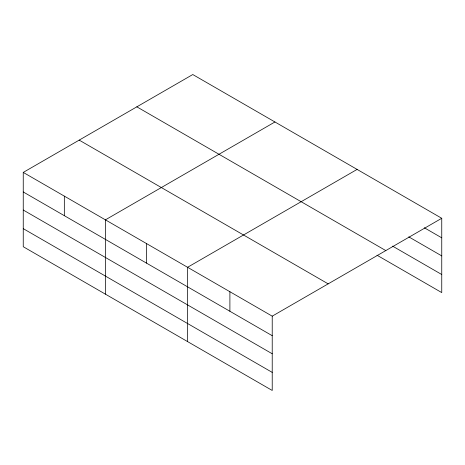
<?xml version="1.0" encoding="UTF-8"?>
<svg xmlns="http://www.w3.org/2000/svg" width="465" height="465" viewBox="0 0 465 465"><rect width="100%" height="100%" fill="white"/><g stroke="black" fill="none" stroke-linecap="round" stroke-linejoin="round"><path stroke-width="0.7" d="M272.223 353.772L272.223 316.159L23.25 172.41L23.25 246.717L272.223 390.461L272.223 353.772L23.25 210.029M377.016 255.215L441.75 292.59L441.75 218.283L192.777 74.54L23.25 172.41M274.937 121.975L105.41 219.846L105.41 294.153M357.097 169.411L187.575 267.282L187.575 341.589M272.223 316.159L441.75 218.283M424.324 227.763L441.75 237.83M408.758 236.854L441.75 255.895M392.576 246.125L441.75 274.519M136.832 106.834L385.805 250.583M79.195 140.116L328.168 283.859M23.25 191.958L272.223 335.701M23.25 228.646L272.223 372.389M229.896 291.718L229.896 311.265M146.492 243.567L146.492 263.109M64.333 196.131L64.333 215.679"/></g></svg>
